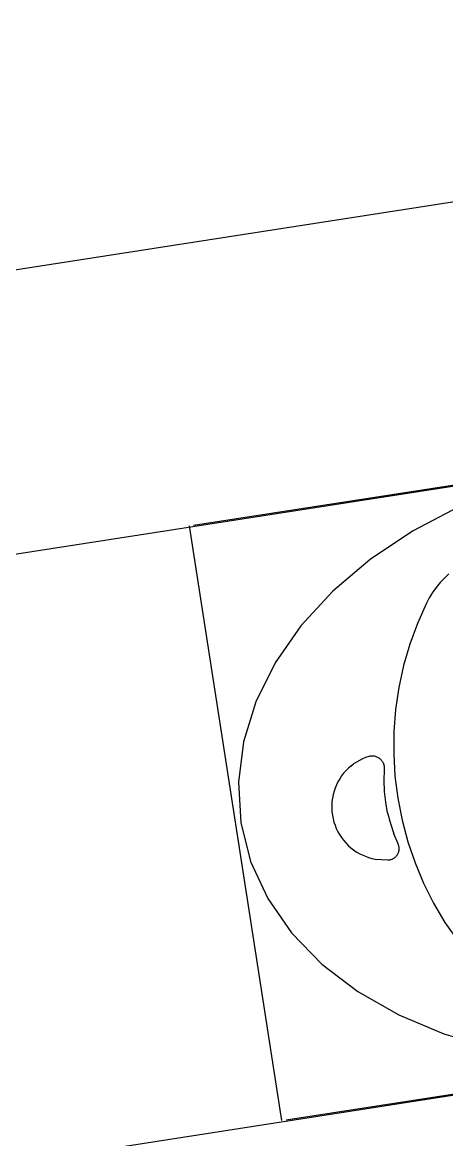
# Model space of a CAD drawing. Extents: x 396092 to 455492, y 17293 to 132793.
# Drawn here: x 440624.9 to 440723.6, y 61301.8 to 61561.7 of the extents above; entities that cross this region are included whole.
import ezdxf

# ---------------------------------------------------------------- set-up
doc = ezdxf.new("R2010")
doc.units = 0
doc.header["$LTSCALE"] = 1000
doc.header["$MEASUREMENT"] = 0
doc.layers.add('MU', color=34, linetype='Continuous')

# ---------------------------------------------------------------- blocks, each defined once
blk = doc.blocks.new('A$C0c70839c')
at = {"layer": 'MU', "color": 37}
for p, q in [((-504.96, -131.58), (-504.96, 8.42)), ((-503.98, 8.42), (-404.86, 8.42)), ((-442.35, 3.21), (-453.88, -0.75)), ((-453.88, -0.75), (-464.6, -5.75)), ((-464.6, -5.75), (-474.33, -11.7)), ((-474.33, -11.7), (-482.91, -18.52)), ((-448.24, -12.68), (-449.37, -13.56)), ((-447.04, -11.89), (-448.24, -12.68)), ((-451.46, -15.55), (-452.4, -16.64)), ((-450.45, -14.52), (-451.46, -15.55)), ((-449.37, -13.56), (-450.45, -14.52)), ((-453.27, -17.8), (-456.06, -22.14)), ((-452.4, -16.64), (-453.27, -17.8)), ((-482.91, -18.52), (-490.18, -26.11)), ((-456.06, -22.14), (-458.56, -26.66)), ((-490.18, -26.11), (-496.01, -34.36)), ((-458.56, -26.66), (-460.74, -31.34)), ((-460.74, -31.34), (-462.6, -36.17)), ((-496.01, -34.36), (-500.28, -43.12)), ((-462.6, -36.17), (-464.13, -41.12)), ((-464.13, -41.12), (-465.32, -46.17)), ((-500.28, -43.12), (-502.88, -52.26)), ((-465.32, -46.17), (-466.17, -51.28)), ((-475.01, -51.83), (-475.73, -52.17)), ((-474.27, -51.55), (-475.01, -51.83)), ((-473.52, -51.32), (-474.27, -51.55)), ((-472.75, -51.14), (-473.52, -51.32)), ((-471.97, -51.02), (-472.75, -51.14)), ((-471.78, -51), (-471.97, -51.02)), ((-471.59, -50.99), (-471.78, -51)), ((-471.4, -51), (-471.59, -50.99)), ((-471.21, -51.02), (-471.4, -51)), ((-471.02, -51.06), (-471.21, -51.02)), ((-470.83, -51.1), (-471.02, -51.06)), ((-470.65, -51.16), (-470.83, -51.1)), ((-470.47, -51.23), (-470.65, -51.16)), ((-470.3, -51.32), (-470.47, -51.23)), ((-470.13, -51.41), (-470.3, -51.32)), ((-469.97, -51.52), (-470.13, -51.41)), ((-469.82, -51.63), (-469.97, -51.52)), ((-469.67, -51.76), (-469.82, -51.63)), ((-469.54, -51.9), (-469.67, -51.76)), ((-469.41, -52.04), (-469.54, -51.9)), ((-466.17, -51.28), (-466.67, -56.44)), ((-502.88, -52.26), (-503.76, -61.58)), ((-478.93, -54.5), (-479.47, -55.08)), ((-478.36, -53.95), (-478.93, -54.5)), ((-477.75, -53.44), (-478.36, -53.95)), ((-477.1, -52.97), (-477.75, -53.44)), ((-476.43, -52.54), (-477.1, -52.97)), ((-476.43, -52.54), (-475.73, -52.17)), ((-469.29, -52.19), (-469.41, -52.04)), ((-469.19, -52.36), (-469.29, -52.19)), ((-469.09, -52.52), (-469.19, -52.36)), ((-469, -52.7), (-469.09, -52.52)), ((-468.93, -52.88), (-469, -52.7)), ((-468.87, -53.06), (-468.93, -52.88)), ((-468.82, -53.25), (-468.87, -53.06)), ((-468.78, -53.44), (-468.82, -53.25)), ((-468.82, -54.6), (-468.78, -54.41)), ((-468.75, -53.64), (-468.78, -53.44)), ((-468.78, -54.41), (-468.75, -54.22)), ((-468.74, -53.83), (-468.75, -53.64)), ((-468.75, -54.22), (-468.74, -54.03)), ((-468.74, -54.03), (-468.74, -53.83)), ((-480.85, -57.05), (-481.22, -57.76)), ((-480.43, -56.36), (-480.85, -57.05)), ((-479.97, -55.71), (-480.43, -56.36)), ((-479.47, -55.08), (-479.97, -55.71)), ((-469.61, -59.59), (-469.3, -57.08)), ((-469.3, -57.08), (-468.82, -54.6)), ((-466.67, -56.44), (-466.81, -61.63)), ((-481.82, -59.25), (-482.05, -60.02)), ((-481.55, -58.49), (-481.82, -59.25)), ((-481.22, -57.76), (-481.55, -58.49)), ((-469.73, -62.12), (-469.61, -59.59)), ((-503.76, -61.58), (-502.88, -70.91)), ((-482.35, -61.6), (-482.43, -62.41)), ((-482.23, -60.81), (-482.35, -61.6)), ((-482.05, -60.02), (-482.23, -60.81)), ((-469.67, -64.64), (-469.73, -62.12)), ((-466.81, -61.63), (-466.61, -66.82)), ((-482.43, -62.41), (-482.45, -63.21)), ((-482.45, -63.21), (-482.42, -64.02)), ((-482.42, -64.02), (-482.34, -64.82)), ((-482.34, -64.82), (-482.2, -65.61)), ((-469.67, -64.64), (-469.42, -67.16)), ((-482.2, -65.61), (-482.02, -66.4)), ((-482.02, -66.4), (-481.79, -67.17)), ((-481.79, -67.17), (-481.5, -67.92)), ((-469.42, -67.16), (-468.99, -69.65)), ((-466.61, -66.82), (-466.06, -71.97)), ((-481.5, -67.92), (-481.17, -68.65)), ((-481.17, -68.65), (-480.79, -69.36)), ((-480.79, -69.36), (-480.37, -70.04)), ((-480.37, -70.04), (-479.9, -70.69)), ((-468.38, -72.1), (-468.99, -69.65)), ((-502.88, -70.91), (-500.28, -80.04)), ((-479.9, -70.69), (-479.4, -71.31)), ((-479.4, -71.31), (-478.85, -71.89)), ((-478.85, -71.89), (-478.27, -72.44)), ((-478.27, -72.44), (-477.66, -72.94)), ((-468.34, -72.27), (-468.38, -72.1)), ((-468.3, -72.44), (-468.34, -72.27)), ((-468.28, -72.61), (-468.3, -72.44)), ((-468.27, -72.78), (-468.28, -72.61)), ((-468.28, -72.95), (-468.27, -72.78)), ((-466.06, -71.97), (-465.16, -77.08)), ((-477.66, -72.94), (-477.01, -73.4)), ((-477.01, -73.4), (-476.33, -73.82)), ((-476.33, -73.82), (-475.63, -74.19)), ((-475.63, -74.19), (-474.91, -74.52)), ((-474.91, -74.52), (-474.17, -74.79)), ((-474.17, -74.79), (-471.32, -75.43)), ((-470.31, -75.42), (-470.15, -75.37)), ((-470.15, -75.37), (-469.99, -75.32)), ((-469.99, -75.32), (-469.83, -75.26)), ((-469.83, -75.26), (-469.67, -75.18)), ((-469.67, -75.18), (-469.53, -75.1)), ((-469.53, -75.1), (-469.38, -75)), ((-469.38, -75), (-469.25, -74.9)), ((-469.25, -74.9), (-469.12, -74.79)), ((-469.12, -74.79), (-469, -74.67)), ((-469, -74.67), (-468.88, -74.54)), ((-468.88, -74.54), (-468.78, -74.4)), ((-468.78, -74.4), (-468.68, -74.26)), ((-468.68, -74.26), (-468.59, -74.11)), ((-468.59, -74.11), (-468.52, -73.96)), ((-468.52, -73.96), (-468.45, -73.8)), ((-468.45, -73.8), (-468.39, -73.64)), ((-468.39, -73.64), (-468.35, -73.47)), ((-468.35, -73.47), (-468.31, -73.3)), ((-468.31, -73.3), (-468.29, -73.13)), ((-468.29, -73.13), (-468.28, -72.95)), ((-471.32, -75.43), (-471.16, -75.46)), ((-471.16, -75.46), (-470.99, -75.47)), ((-470.99, -75.47), (-470.82, -75.47)), ((-470.82, -75.47), (-470.65, -75.47)), ((-470.65, -75.47), (-470.48, -75.45)), ((-470.48, -75.45), (-470.31, -75.42)), ((-465.16, -77.08), (-463.91, -82.11)), ((-500.28, -80.04), (-496.01, -88.81)), ((-463.91, -82.11), (-462.33, -87.04)), ((-462.33, -87.04), (-460.42, -91.85)), ((-496.01, -88.81), (-490.18, -97.05)), ((-460.42, -91.85), (-458.97, -94.87)), ((-490.18, -97.05), (-482.91, -104.64)), ((-482.91, -104.64), (-474.33, -111.46)), ((-474.33, -111.46), (-464.6, -117.41)), ((-464.6, -117.41), (-453.88, -122.41)), ((-503.98, -131.58), (-404.86, -131.58))]:
    blk.add_line(p, q, dxfattribs=at)

msp = doc.modelspace()

# ---------------------------------------------------------------- linework, layer by layer
at = {"layer": 'MU', "color": 32, "true_color": 0xcd6928}
for p, q in [((439029.72, 61256.72), (442488.25, 61793.9)), ((441620.78, 61592.92), (440302.8, 61388.21)), ((440324.29, 61249.87), (441642.27, 61454.58))]:
    msp.add_line(p, q, dxfattribs=at)

# ---------------------------------------------------------------- block references
at = {"color": 32, "true_color": 0xcd6928, "rotation": 8.828736708105133}
msp.add_blockref('A$C0c70839c', (441164.03, 61513.75), dxfattribs=at)

doc.saveas('drawing.dxf')
